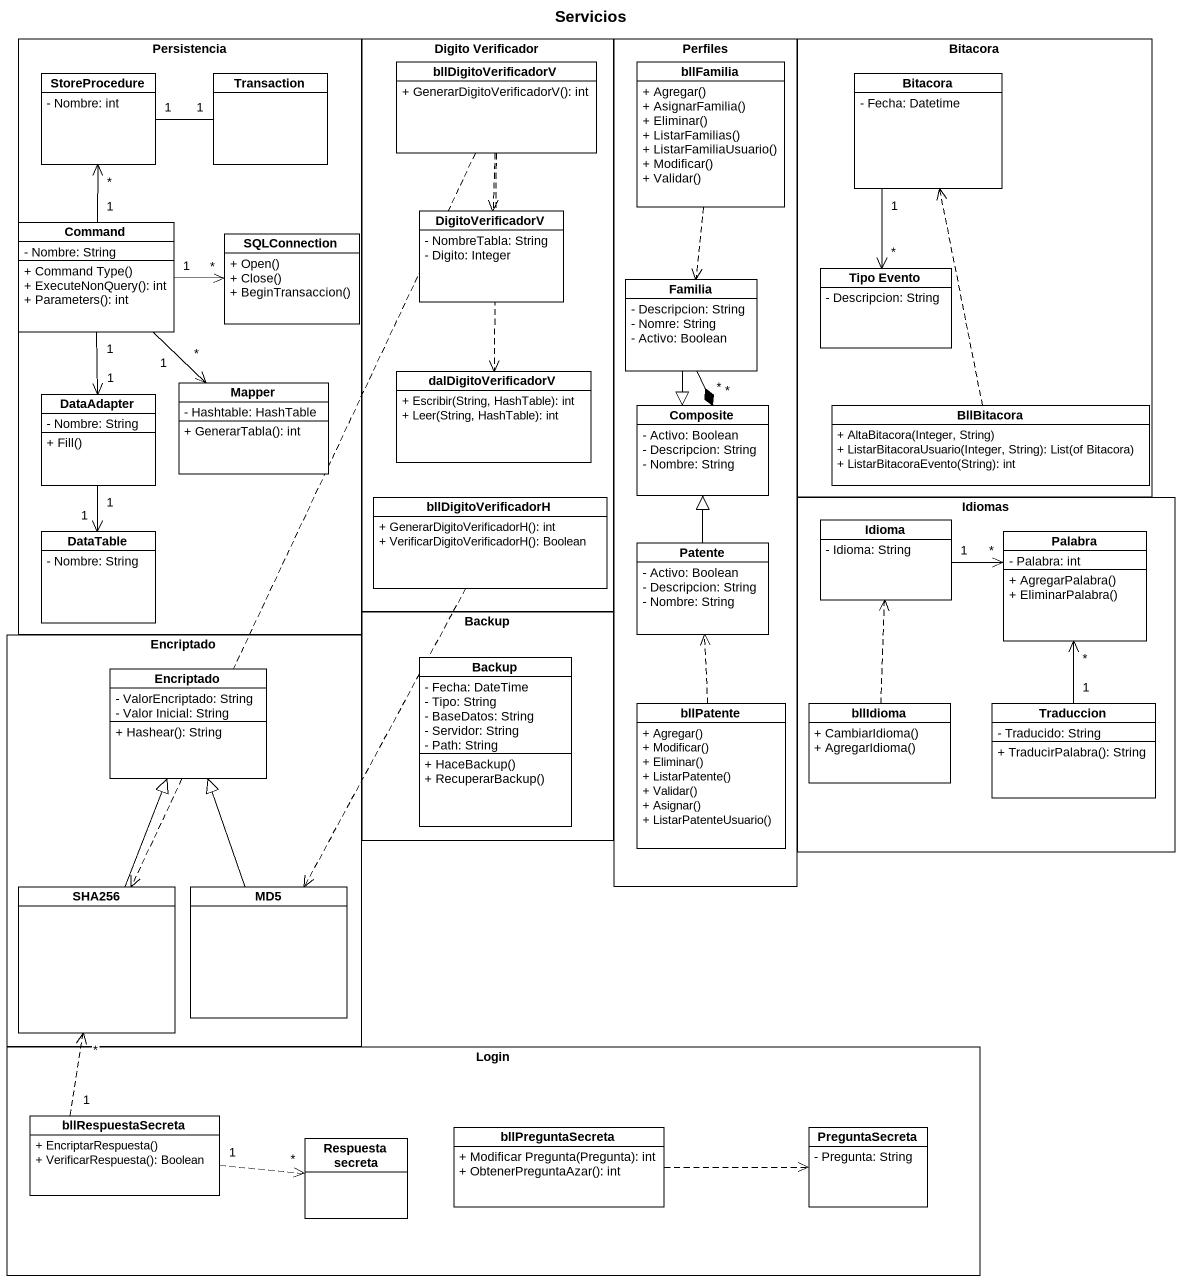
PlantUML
@startuml
title Servicios
hide circle
hide empty members
skinparam classAttributeIconSize 0
rectangle Persistencia {
  class StoreProcedure {
    - Nombre: int
  }
  class Transaction
  class Command {
    - Nombre: String
    + Command Type()
    + ExecuteNonQuery(): int
    + Parameters(): int
  }
  class SQLConnection {
    + Open()
    + Close()
    + BeginTransaccion()
  }
  class DataAdapter {
    - Nombre: String
    + Fill()
  }
  class Mapper {
    - Hashtable: HashTable
    + GenerarTabla(): int
  }
  class DataTable {
    - Nombre: String
  }
}
rectangle "Digito Verificador" as Digito_Verificador {
  class bllDigitoVerificadorV {
    + GenerarDigitoVerificadorV(): int
  }
  class DigitoVerificadorV {
    - NombreTabla: String
    - Digito: Integer
  }
  class dalDigitoVerificadorV {
    + Escribir(String, HashTable): int
    + Leer(String, HashTable): int
  }
  class bllDigitoVerificadorH {
    + GenerarDigitoVerificadorH(): int
    + VerificarDigitoVerificadorH(): Boolean
  }
}
rectangle Perfiles {
  class bllFamilia {
    + Agregar()
    + AsignarFamilia()
    + Eliminar()
    + ListarFamilias()
    + ListarFamiliaUsuario()
    + Modificar()
    + Validar()
  }
  class Familia {
    - Descripcion: String
    - Nomre: String
    - Activo: Boolean
  }
  class Composite {
    - Activo: Boolean
    - Descripcion: String
    - Nombre: String
  }
  class Patente {
    - Activo: Boolean
    - Descripcion: String
    - Nombre: String
  }
  class bllPatente {
    + Agregar()
    + Modificar()
    + Eliminar()
    + ListarPatente()
    + Validar()
    + Asignar()
    + ListarPatenteUsuario()
  }
}
rectangle Bitacora {
  class "Bitacora" as Bitacora_2 {
    - Fecha: Datetime
  }
  class "Tipo Evento" as Tipo_Evento {
    - Descripcion: String
  }
  class BllBitacora {
    + AltaBitacora(Integer, String)
    + ListarBitacoraUsuario(Integer, String): List(of Bitacora)
    + ListarBitacoraEvento(String): int
  }
}
rectangle Idiomas {
  class Idioma {
    - Idioma: String
  }
  class Palabra {
    - Palabra: int
    + AgregarPalabra()
    + EliminarPalabra()
  }
  class bllIdioma {
    + CambiarIdioma()
    + AgregarIdioma()
  }
  class Traduccion {
    - Traducido: String
    + TraducirPalabra(): String
  }
}
rectangle Backup {
  class "Backup" as Backup_2 {
    - Fecha: DateTime
    - Tipo: String
    - BaseDatos: String
    - Servidor: String
    - Path: String
    + HaceBackup()
    + RecuperarBackup()
  }
}
rectangle Encriptado {
  class "Encriptado" as Encriptado_2 {
    - ValorEncriptado: String
    - Valor Inicial: String
    + Hashear(): String
  }
  class SHA256
  class MD5
}
rectangle Login {
  class bllRespuestaSecreta {
    + EncriptarRespuesta()
    + VerificarRespuesta(): Boolean
  }
  class bllPreguntaSecreta {
    + Modificar Pregunta(Pregunta): int
    + ObtenerPreguntaAzar(): int
  }
  class PreguntaSecreta {
    - Pregunta: String
  }
  class "Respuesta secreta" as Respuesta_secreta
}
StoreProcedure "1" -right- "1" Transaction
StoreProcedure "*" <-- "1" Command
bllDigitoVerificadorV ..> DigitoVerificadorV
bllDigitoVerificadorV ..> DigitoVerificadorV
bllDigitoVerificadorV ..> dalDigitoVerificadorV
bllDigitoVerificadorV ..> dalDigitoVerificadorV
bllDigitoVerificadorV ..> SHA256
bllFamilia ..> Familia
Bitacora_2 "1" --> "*" Tipo_Evento
Command "1" --> "*" Mapper
SQLConnection "*" <-left- "1" Command
Familia "*" --* "*" Composite
Familia --|> Composite
DataAdapter "1" <-up- "1" Command
DataAdapter "1" --> "1" DataTable
BllBitacora .up.> Bitacora_2
bllDigitoVerificadorH ..> MD5
Patente -up-|> Composite
Idioma "1" -right-> "*" Palabra
bllPatente .up.> Patente
bllIdioma .up.> Idioma
Traduccion "1" -up-> "*" Palabra
SHA256 -up-|> Encriptado_2
MD5 -up-|> Encriptado_2
bllRespuestaSecreta "1" .up.> "*" SHA256
bllRespuestaSecreta "1" .right.> "*" Respuesta_secreta
bllPreguntaSecreta .right.> PreguntaSecreta
@enduml
